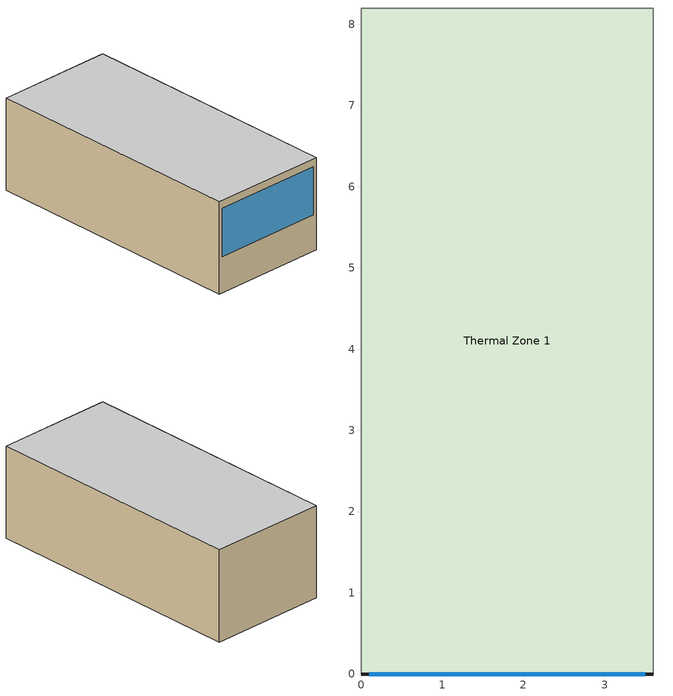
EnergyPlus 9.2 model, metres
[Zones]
Thermal Zone 1
 floor adiabatic (ExtSlabCarpet 4in ClimateZone 1-8): 3.6,8.2 3.6,0 0,0 0,8.2 z0
 wall outside (ASHRAE 189.1-2009 ExtWall Mass ClimateZone 5): 0,0 3.6,0 z0:2.8
 wall adiabatic (ASHRAE 189.1-2009 ExtWall Mass ClimateZone 5): 3.6,0 3.6,8.2 0,8.2 0,0 z0:2.8
 window (Window simple model): 0.1,0 3.5,0 z1.1:2.56
 ceiling adiabatic (ASHRAE 189.1-2009 ExtRoof IEAD ClimateZone 2-5): 3.6,0 3.6,8.2 0,8.2 0,0 z2.8
[Building]
Building 1: North Axis {deg}=0
[Site:Location]
Tehran Mehrabad: Latitude {deg}=35.41; Longitude {deg}=51.19; Time Zone {hr}=3; Elevation {m}=1190
[SizingPeriod:DesignDay] Day of Month=21; Dry-Bulb Temperature Range Modifier Type=DefaultMultipliers; Barometric Pressure {Pa}=87822; Rain Indicator=No; Snow Indicator=No; Daylight Saving Time Indicator=No
Name | Month | Day Type | Maximum Dry-Bulb Temperature {C} | Daily Dry-Bulb Temperature Range {deltaC} | Humidity Condition Type | Wetbulb or DewPoint at Maximum Dry-Bulb {C} | Wind Speed {m/s} | Wind Direction {deg} | Solar Model Indicator | ASHRAE Clear Sky Optical Depth for Beam Irradiance (taub) | ASHRAE Clear Sky Optical Depth for Diffuse Irradiance (taud) | Enthalpy at Maximum Dry-Bulb {J/kg} | Sky Clearness
Tehran Mehrabad Ann Clg .4% Condns DB=>MWB | 7 | SummerDesignDay | 38.5 | 10.6 | Wetbulb | 19 | 3.6 | 120 | ASHRAETau | 0.752 | 1.326
Tehran Mehrabad Ann Clg .4% Condns DP=>MDB | 7 | SummerDesignDay | 31 | 10.6 | Dewpoint | 18.9 | 3.6 | 120 | ASHRAETau | 0.752 | 1.326
Tehran Mehrabad Ann Clg .4% Condns Enth=>MDB | 7 | SummerDesignDay | 32.7 | 10.6 | Enthalpy |  | 3.6 | 120 | ASHRAETau | 0.752 | 1.326 | 72900
Tehran Mehrabad Ann Clg .4% Condns WB=>MDB | 7 | SummerDesignDay | 33 | 10.6 | Wetbulb | 22.5 | 3.6 | 120 | ASHRAETau | 0.752 | 1.326
Tehran Mehrabad Ann Htg 99.6% Condns DB | 1 | WinterDesignDay | -2.8 | 0 | Wetbulb | -2.8 | 1.9 | 270 | ASHRAEClearSky |  |  |  | 0
Tehran Mehrabad Ann Htg Wind 99.6% Condns WS=>MCDB | 1 | WinterDesignDay | 9.5 | 0 | Wetbulb | 9.5 | 11.5 | 270 | ASHRAEClearSky |  |  |  | 0
Tehran Mehrabad Ann Hum_n 99.6% Condns DP=>MCDB | 1 | WinterDesignDay | 6.2 | 0 | Dewpoint | -13 | 1.9 | 270 | ASHRAEClearSky |  |  |  | 0
[Material] Thermal Absorptance=0.9
Name | Roughness | Thickness {m} | Conductivity {W/m-K} | Density {kg/m3} | Specific Heat {J/kg-K} | Solar Absorptance | Visible Absorptance
1/2IN Gypsum | Smooth | 0.0127 | 0.16 | 784.9 | 830 | 0.4 | 0.4
1IN Stucco | Smooth | 0.0253 | 0.6918 | 1858 | 837 | 0.92 | 0.92
8IN Concrete HW | MediumRough | 0.2033 | 1.7296 | 2243 | 837 | 0.65 | 0.65
MAT-CC05 4 HW CONCRETE | Rough | 0.1016 | 1.311 | 2240 | 836.8 | 0.85 | 0.85
Metal Decking | MediumSmooth | 0.0015 | 45.006 | 7680 | 418.4 | 0.6 | 0.6
Roof Insulation [21] | MediumRough | 0.2105 | 0.049 | 265 | 836.8 | 0.7 | 0.7
Roof Membrane | VeryRough | 0.0095 | 0.16 | 1121.29 | 1460 | 0.7 | 0.7
Wall Insulation [40] | MediumRough | 0.0794 | 0.0432 | 91 | 837 | 0.5 | 0.5
[Material:NoMass]
CP02 CARPET PAD: Roughness=Smooth; Thermal Resistance {m2-K/W}=0.1; Thermal Absorptance=0.9; Solar Absorptance=0.8; Visible Absorptance=0.8
[WindowMaterial:SimpleGlazingSystem]
SimpleGlazingSystem: U-Factor {W/m2-K}=1.41; Solar Heat Gain Coefficient=0.164; Visible Transmittance=0.195
[WindowMaterial:Shade]
HIGH REFLECT - LOW TRANS SHADE: Solar Transmittance=0.1; Solar Reflectance=0.8; Visible Transmittance=0.1; Visible Reflectance=0.8; Infrared Hemispherical Emissivity=0.9; Infrared Transmittance=0; Thickness {m}=0.005; Conductivity {W/m-K}=0.1; Shade to Glass Distance {m}=0.05; Top Opening Multiplier=0.5; Bottom Opening Multiplier=0.5; Left-Side Opening Multiplier=0.5; Right-Side Opening Multiplier=0.5; Airflow Permeability=0
[Construction]
ASHRAE 189.1-2009 ExtRoof IEAD ClimateZone 2-5: Roof Membrane, Roof Insulation [21], Metal Decking
ASHRAE 189.1-2009 ExtWall Mass ClimateZone 5: 1IN Stucco, 8IN Concrete HW, Wall Insulation [40], 1/2IN Gypsum
ExtSlabCarpet 4in ClimateZone 1-8: MAT-CC05 4 HW CONCRETE, CP02 CARPET PAD
Window simple model: SimpleGlazingSystem
WIN-CON-SINGLEPANE WITH INTERIOR Shade: SimpleGlazingSystem, HIGH REFLECT - LOW TRANS SHADE
[Zone]
Thermal Zone 1
[WindowShadingControl]
INCIDENT SOLAR ON BLIND-West Zone: Zone=Thermal Zone 1; Shading Type=InteriorShade; Construction with Shading=WIN-CON-SINGLEPANE WITH INTERIOR Shade; Shading Control Type=AlwaysOff; Setpoint {W/m2, W or deg C}=20; Shading Control Is Scheduled=NO; Glare Control Is Active=NO; Type of Slat Angle Control for Blinds=FixedSlatAngle; Multiple Surface Control Type=Sequential; Fenestration Surface 1=Zn001:Wall001:Win001
[Daylighting:Controls]
Thermal Zone 1 DaylightingControls: Zone=Thermal Zone 1; Daylighting Method=SplitFlux; Availability Schedule=Always On Discrete; Lighting Control Type=Continuous; Minimum Input Power Fraction for Continuous or ContinuousOff Dimming Control=0.15; Minimum Light Output Fraction for Continuous or ContinuousOff Dimming Control=0.05; Probability Lighting will be Reset When Needed in Manual Stepped Control=1; Glare Calculation Daylighting Reference Point=Daylighting Control 1; Glare Calculation Azimuth Angle of View Direction Clockwise from Zone y-Axis {deg}=180; Maximum Allowable Discomfort Glare Index=22; Daylighting Reference Point 1=Daylighting Control 1; Fraction of Zone Controlled by Reference Point 1=1; Illuminance Setpoint at Reference Point 1 {lux}=500
[ZoneVentilation:DesignFlowRate]
Thermal Zone 1 Ventilation per Person: Zone or ZoneList=Thermal Zone 1; Schedule=Office Work Occ; Design Flow Rate Calculation Method=Flow/Person; Flow Rate per Person {m3/s-person}=0.00943895
[DesignSpecification:OutdoorAir]
189.1-2009 - Office - OpenOffice - CZ4-8 Ventilation: Outdoor Air Method=Sum; Outdoor Air Flow per Person {m3/s-person}=0.00943895; Outdoor Air Flow per Zone Floor Area {m3/s-m2}=0; Outdoor Air Flow per Zone {m3/s}=0; Outdoor Air Flow Air Changes per Hour {1/hr}=0
[DesignSpecification:ZoneAirDistribution]
Thermal Zone 1 Design Spec Zone Air Dist: Zone Air Distribution Effectiveness in Cooling Mode=1; Zone Air Distribution Effectiveness in Heating Mode=1
[Sizing:Zone]
Thermal Zone 1: Zone Cooling Design Supply Air Temperature Input Method=SupplyAirTemperature; Zone Cooling Design Supply Air Temperature {C}=14; Zone Cooling Design Supply Air Temperature Difference {deltaC}=11.11; Zone Heating Design Supply Air Temperature Input Method=SupplyAirTemperature; Zone Heating Design Supply Air Temperature {C}=40; Zone Heating Design Supply Air Temperature Difference {deltaC}=11.11; Zone Cooling Design Supply Air Humidity Ratio {kgWater/kgDryAir}=0.0085; Zone Heating Design Supply Air Humidity Ratio {kgWater/kgDryAir}=0.008; Design Specification Outdoor Air Object=189.1-2009 - Office - OpenOffice - CZ4-8 Ventilation; Cooling Design Air Flow Method=DesignDay; Cooling Design Air Flow Rate {m3/s}=0; Cooling Minimum Air Flow per Zone Floor Area {m3/s-m2}=0.000762; Cooling Minimum Air Flow {m3/s}=0; Cooling Minimum Air Flow Fraction=0; Heating Design Air Flow Method=DesignDay; Heating Design Air Flow Rate {m3/s}=0; Heating Maximum Air Flow per Zone Floor Area {m3/s-m2}=0.002032; Heating Maximum Air Flow {m3/s}=0.141576; Heating Maximum Air Flow Fraction=0.3; Design Specification Zone Air Distribution Object=Thermal Zone 1 Design Spec Zone Air Dist; Account for Dedicated Outdoor Air System=No
[ZoneControl:Thermostat]
Thermal Zone 1 Thermostat: Zone or ZoneList=Thermal Zone 1; Control Type Schedule=Thermal Zone 1 Thermostat Schedule; Control 1=Thermal Zone 1 Thermostat
[ThermostatSetpoint:DualSetpoint]
Thermal Zone 1 Thermostat: Heating Setpoint Temperature Schedule=Medium Office HtgSetp; Cooling Setpoint Temperature Schedule=Medium Office ClgSetp
[ZoneHVAC:IdealLoadsAirSystem]
zone_0 ideal loads air system: Availability Schedule=HVAC_EMS; Cooling Limit=limitflowrate; Maximum Cooling Air Flow Rate {m3/s}=autosize; Dehumidification Control Type=none; Humidification Control Type=none; Design Specification Outdoor Air Object=189.1-2009 - Office - OpenOffice - CZ4-8 Ventilation; Outdoor Air Economizer Type=differentialdrybulb
[Zone equipment]
Thermal Zone 1: zone_0 ideal loads air system
[EnergyManagementSystem:Sensor]
Name | Output:Variable or Output:Meter Index Key | Output:Variable or Output:Meter
Solar_Beam_Incident_Cos | Zn001:Wall001:Win001 | Surface Outside Face Beam Solar Incident Angle Cosine Value
Zone_Glare | THERMAL ZONE 1 DAYLIGHTINGCONTROLS | Daylighting Reference Point 1 Glare Index
Zone_Illuminance | THERMAL ZONE 1 DAYLIGHTINGCONTROLS | Daylighting Reference Point 1 Illuminance
Occ | THERMAL ZONE 1 189.1-2009 - OFFICE - OPENOFFICE - CZ4-8 PEOPLE | People Occupant Count
Zone_Temp | THERMAL ZONE 1 | Zone Operative Temperature
Zone_PMV | THERMAL ZONE 1 189.1-2009 - OFFICE - OPENOFFICE - CZ4-8 PEOPLE | Zone Thermal Comfort Fanger Model PMV
[EnergyManagementSystem:Actuator]
Name | Actuated Component Unique | Actuated Component Type | Actuated Component Control Type
Zn001_Wall001_Win001_Shading_Deploy_Status | Zn001:Wall001:Win001 | Window Shading Control | Control Status
Light_EMS_SCH | Light_EMS | Schedule:Constant | Schedule Value
HVAC_EMS_SCH | HVAC_EMS | Schedule:Constant | Schedule Value
[EnergyManagementSystem:ProgramCallingManager]
Window Shading Device EMS Controller: BeginTimestepBeforePredictor; Set_Shade_Control_State
Init Window Shading Device Control Constants: BeginTimestepBeforePredictor; InitializeShadeControlFlags
HVAC  EMS Controller: BeginTimestepBeforePredictor; Set_HVAC_Control_State
Light  EMS Controller: BeginTimestepBeforePredictor; Set_Light_Control_State
[EnergyManagementSystem:Program]
Set_Shade_Control_State: Set locHour = Hour; Set locDay = DayOfWeek; Set locHol = Holiday; IF (DayOfWeek <7) && (DayOfWeek >1)  && (Zone_Glare >= 22)  && (Occ > 0); Set Zn001_Wall001_Win001_Shading_Deploy_Status = Shade_Status_Interior_Shade_On; ELSEIF  (DayOfWeek <7) && (DayOfWeek >1)   && (Occ > 0) && (Zone_Glare < 22); Set Zn001_Wall001_Win001_Shading_Deploy_Status = Shade_Status_Off; ELSEIF  (Occ == 0) &&  (DayOfWeek <7) && (DayOfWeek >1); Set Zn001_Wall001_Win001_Shading_Deploy_Status = Shade_Status_Interior_Shade_On; ELSEIF  (Occ == 0) && (Hour>16); Set Zn001_Wall001_Win001_Shading_Deploy_Status = Shade_Status_Interior_Shade_On; ELSEIF  (Occ == 0) && (Hour<8); Set Zn001_Wall001_Win001_Shading_Deploy_Status =  Shade_Status_Interior_Shade_On; ELSEIF  (Occ == 0) && (Hour>=8) &&(Hour <=16) && (Month>3) && (Month <=9); Set Zn001_Wall001_Win001_Shading_Deploy_Status =  Shade_Status_Interior_Shade_On; ENDIF
InitializeShadeControlFlags: Set Shade_Status_None = 0.0 - 1.0; Set Shade_Status_Off = 0.0; Set Shade_Status_Interior_Shade_On = 1.0; Set Shade_Status_Switchable_Dark = 2.0; Set Shade_Status_Exterior_Shade_On = 3.0; Set Shade_Status_Interior_Blind_On = 6.0; Set Shade_Status_Exterior_Blind_On = 7.0; Set Shade_Status_Between_Glass_Shade_On = 8.0; Set Shade_Status_Between_Glass_Blind_On = 9.0
Set_HVAC_Control_State: Set locHour = Hour; Set locDay = DayOfWeek; IF  (Zone_PMV >0.5) && (Occ>0); Set HVAC_EMS_SCH = 1; ELSEIF   (Zone_PMV<-0.5)  && (Occ>0); Set HVAC_EMS_SCH = 1; ELSEIF (Occ ==0) && (Zone_Temp<15); Set HVAC_EMS_SCH = 1; ELSEIF (Occ ==0) && (Zone_Temp > 28); Set HVAC_EMS_SCH = 1; ELSEIF   (Zone_PMV>-0.5)  &&  (Zone_PMV < 0.5) && (Occ>0); Set HVAC_EMS_SCH = 0; Else; Set HVAC_EMS_SCH = 0; ENDIF
Set_Light_Control_State: Set locHour = Hour; Set locDay = DayOfWeek; Set locHol = Holiday; IF  (DayOfWeek <7) && (DayOfWeek >1)  && (Zone_Illuminance < 500)  && (Occ > 0); Set Light_EMS_SCH = 1; ELSEIF (Occ == 0); Set Light_EMS_SCH = 0; ENDIF
[EnergyManagementSystem:GlobalVariable]
IncidentAngle
Shade_Status_None
Shade_Status_Off
Shade_Status_Interior_Shade_On
Shade_Status_Switchable_Dark
Shade_Status_Exterior_Shade_On
Shade_Status_Interior_Blind_On
Shade_Status_Exterior_Blind_On
Shade_Status_Between_Glass_Shade_On
Shade_Status_Between_Glass_Blind_On
[EnergyManagementSystem:OutputVariable] Type of Data in Variable=Averaged; Update Frequency=ZoneTimeStep
Name | EMS Variable | Units
Erl Shading Control Status | Zn001_Wall001_Win001_Shading_Deploy_Status
Erl Zn001:Wall001:Win001 Incident Angle | IncidentAngle | deg
[Schedule:Day:Interval]
Medium Office HtgSetp Rule 1 Day Schedule; Medium Office HtgSetp Default Schedule; Medium Office HtgSetp Summer Design Day; Medium Office HtgSetp Winter Design Day: No, 24:00, 21
Medium Office ClgSetp Rule 1 Day Schedule; Medium Office ClgSetp Default Schedule; Medium Office ClgSetp Summer Design Day; Medium Office ClgSetp Winter Design Day: No, 24:00, 24
Office Bldg Occ Default Schedule: No, 08:00, 0, 18:00, 1, 24:00, 0
Office Bldg Occ Rule 1 Day Schedule; Office Bldg Occ Winter Design Day: No, 24:00, 0
Office Bldg Occ Summer Design Day: No, 06:00, 0, 22:00, 1, 24:00, 0.05
[Schedule:Week:Daily]
Medium Office HtgSetp Week Rule - Jan1-Dec31: Medium Office HtgSetp Rule 1 Day Schedule, Medium Office HtgSetp Default Schedule, Medium Office HtgSetp Default Schedule, Medium Office HtgSetp Default Schedule, Medium Office HtgSetp Default Schedule, Medium Office HtgSetp Default Schedule, Medium Office HtgSetp Rule 1 Day Schedule, Medium Office HtgSetp Default Schedule, Medium Office HtgSetp Summer Design Day, Medium Office HtgSetp Winter Design Day, Medium Office HtgSetp Default Schedule, Medium Office HtgSetp Default Schedule
Medium Office ClgSetp Week Rule - Jan1-Dec31: Medium Office ClgSetp Rule 1 Day Schedule, Medium Office ClgSetp Default Schedule, Medium Office ClgSetp Default Schedule, Medium Office ClgSetp Default Schedule, Medium Office ClgSetp Default Schedule, Medium Office ClgSetp Default Schedule, Medium Office ClgSetp Rule 1 Day Schedule, Medium Office ClgSetp Default Schedule, Medium Office ClgSetp Summer Design Day, Medium Office ClgSetp Winter Design Day, Medium Office ClgSetp Default Schedule, Medium Office ClgSetp Default Schedule
Office Work Occ Week Rule - Jan1-Dec31: Office Bldg Occ Rule 1 Day Schedule, Office Bldg Occ Default Schedule, Office Bldg Occ Default Schedule, Office Bldg Occ Default Schedule, Office Bldg Occ Default Schedule, Office Bldg Occ Default Schedule, Office Bldg Occ Rule 1 Day Schedule, Office Bldg Occ Default Schedule, Office Bldg Occ Summer Design Day, Office Bldg Occ Winter Design Day, Office Bldg Occ Default Schedule, Office Bldg Occ Default Schedule
[Schedule:Year]
Medium Office HtgSetp: Medium Office HtgSetp Week Rule - Jan1-Dec31, 1, 1, 12, 31
Medium Office ClgSetp: Medium Office ClgSetp Week Rule - Jan1-Dec31, 1, 1, 12, 31
Office Work Occ: Office Work Occ Week Rule - Jan1-Dec31, 1, 1, 12, 31
[Schedule:Compact]
Thermal Zone 1 Thermostat Schedule: Through: 12/31, For: AllDays, Until: 24:00, 4
[Schedule:Constant]
Name | Hourly Value
Always On Discrete | 1
Light_EMS; HVAC_EMS | 0
